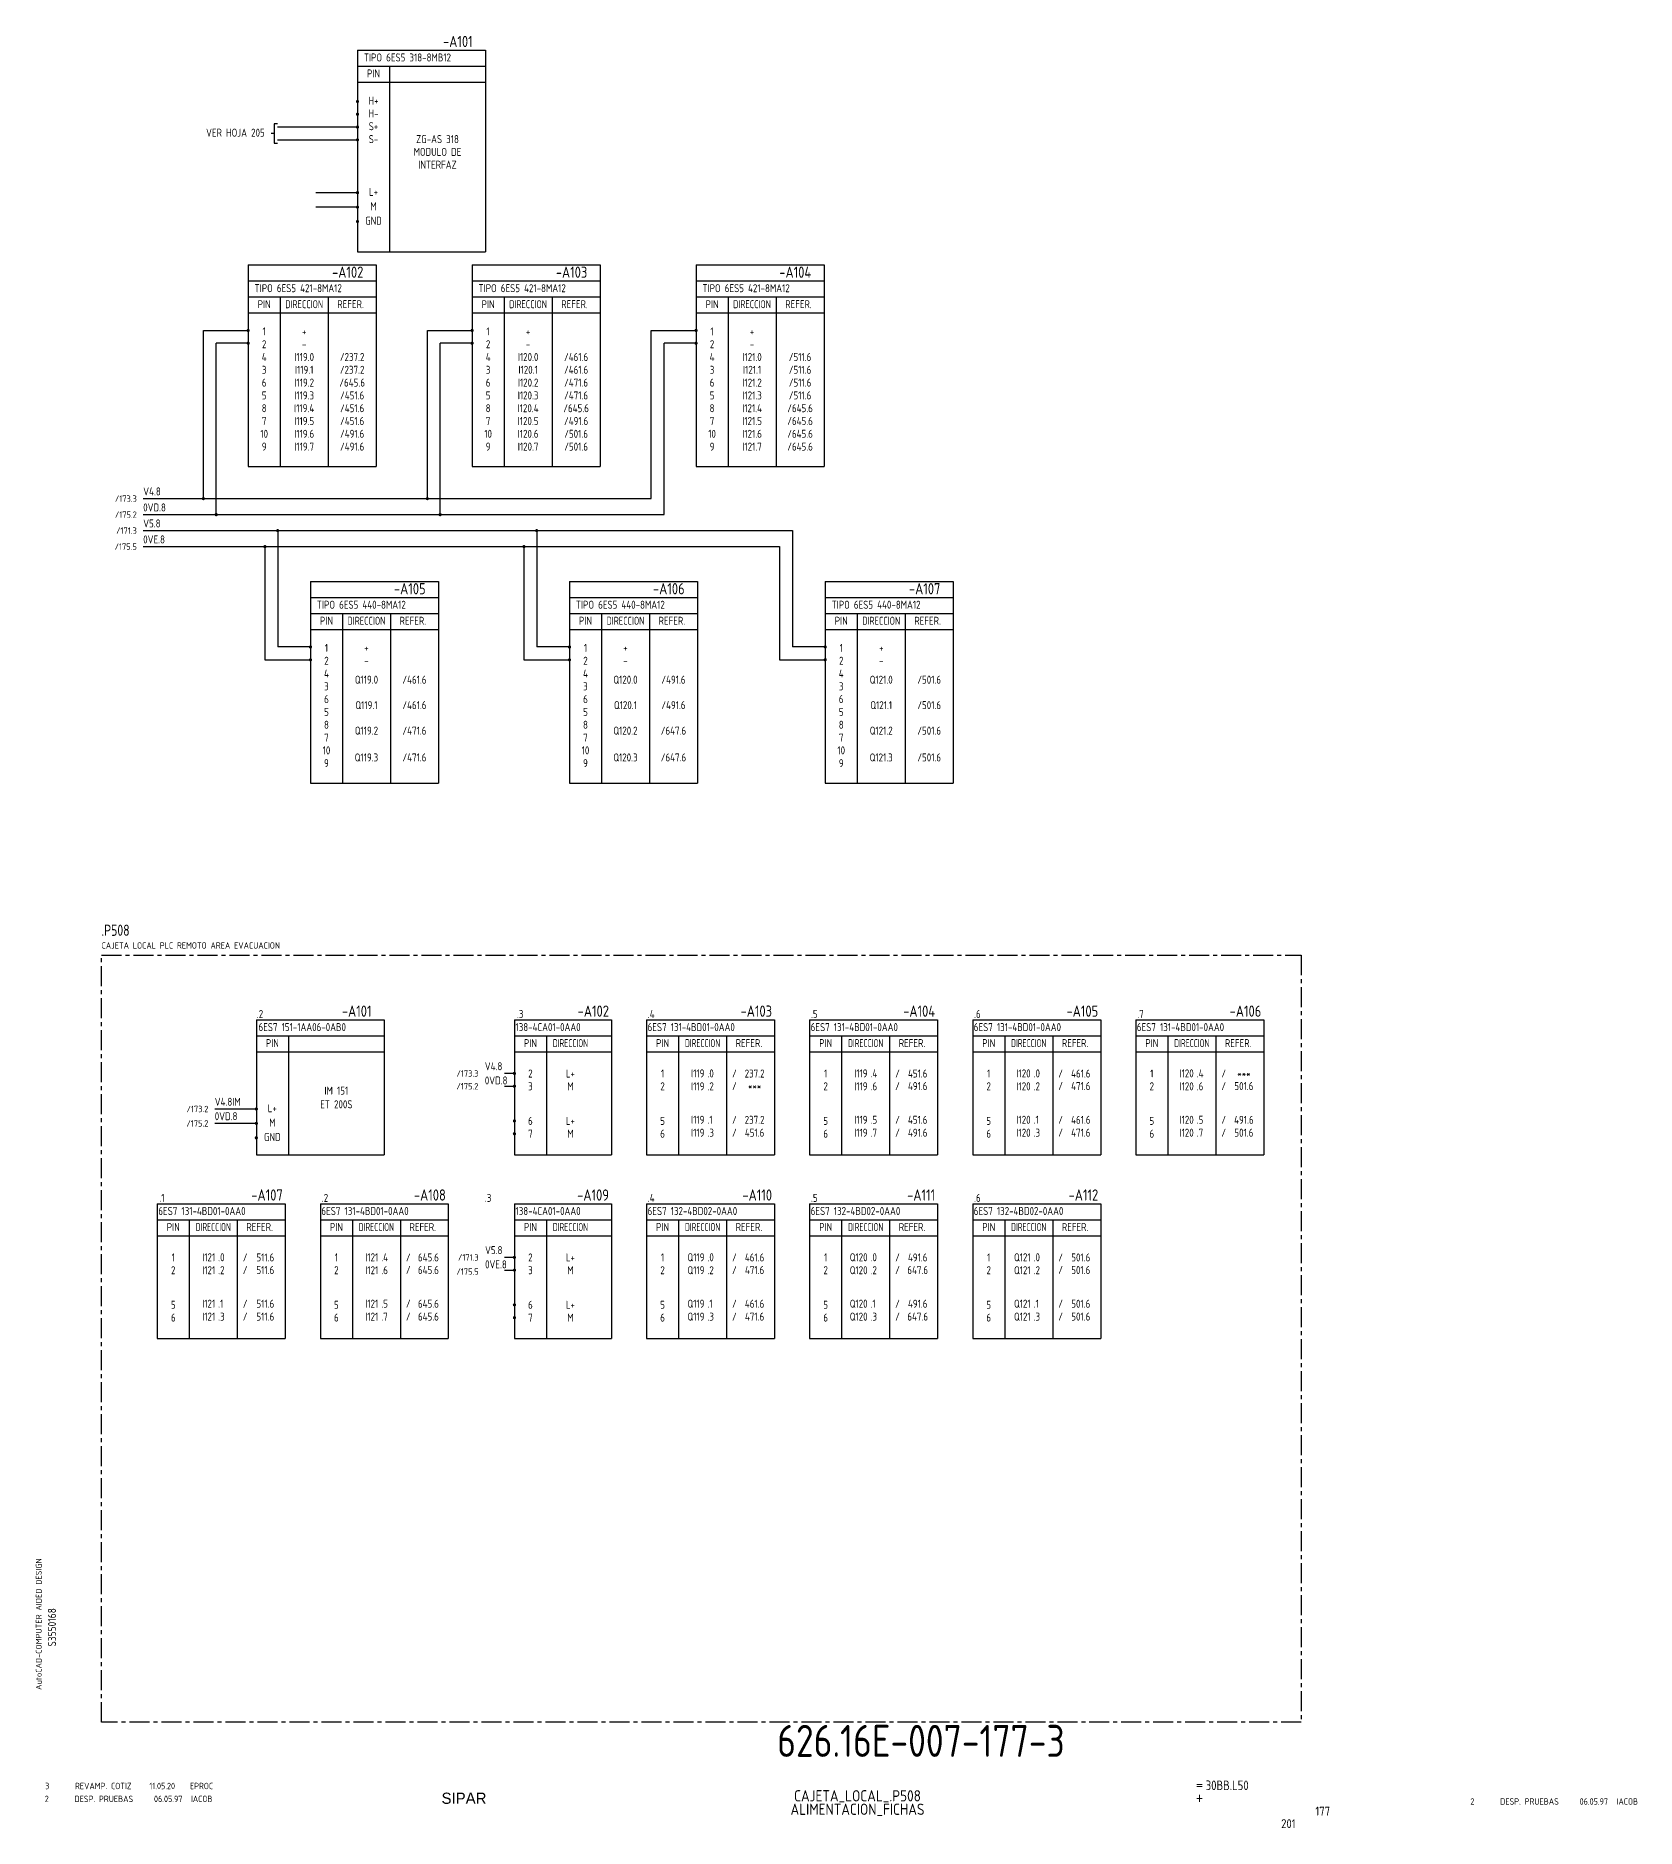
# Model space of a CAD drawing. Extents: x 10 to 1129, y 6 to 566.
# Drawn here: x 629 to 1129, y 6 to 566 of the extents above; entities that cross this region are included whole.
import ezdxf
from ezdxf.enums import TextEntityAlignment as Align

# ---------------------------------------------------------------- set-up
doc = ezdxf.new("R2010")
doc.units = 0
doc.header["$LTSCALE"] = 5
doc.header["$MEASUREMENT"] = 0
doc.linetypes.add('CENTER', pattern=[2, 1.25, -0.25, 0.25, -0.25])
doc.layers.get('0').update_dxf_attribs({"linetype": 'CONTINUOUS'})
doc.layers.add('CART', color=7, linetype='CONTINUOUS')
doc.styles.add('DIN', font='DIN.shx', dxfattribs={"width": 0.85})
doc.styles.add('ISO', font='DIN', dxfattribs={"width": 0.8})
doc.styles.add('N', font='ROMANS', dxfattribs={"width": 0.85, "height": 3})
doc.styles.add('X', font='UNIV.SHX', dxfattribs={"height": 3.5})

# ---------------------------------------------------------------- blocks, each defined once
blk = doc.blocks.new('BOX')
at = {"color": 3, "style": 'ISO', "width": 0.8}
blk.add_attdef('BOX', (0, 6), '', height=3.5, dxfattribs=at)
at = {"color": 7, "style": 'ISO', "width": 0.8}
blk.add_attdef('DESC', (0, 2), '', height=2, dxfattribs=at)
blk = doc.blocks.new('REV2')
at = {"color": 3, "style": 'DIN'}
for s, width, p in [('2', 0.9, (12.45, 13.79)), ('DESP. PRUEBAS', 0.8, (21.76, 13.79)), ('06.05.97', 0.9, (46.59, 13.79)), ('IACOB', 0.9, (58.16, 13.79))]:
    blk.add_text(s, height=2, dxfattribs=dict(at, width=width)).set_placement(p)

msp = doc.modelspace()

# ---------------------------------------------------------------- linework, layer by layer
at = {"color": 3}
for p, q in [((729.74, 561.14), (769.74, 561.14)), ((729.74, 561.14), (729.74, 498.14)), ((769.74, 561.14), (769.74, 498.14)), ((729.74, 556.14), (769.74, 556.14)), ((739.74, 556.14), (739.74, 498.14)), ((729.74, 551.14), (769.74, 551.14)), ((695.57, 494.05), (735.57, 494.05)), ((695.57, 494.05), (695.57, 431.05)), ((729.74, 498.14), (769.74, 498.14)), ((735.57, 494.05), (735.57, 431.05)), ((765.57, 494.05), (805.57, 494.05)), ((765.57, 494.05), (765.57, 431.05)), ((805.57, 494.05), (805.57, 431.05)), ((835.57, 494.05), (875.57, 494.05)), ((835.57, 494.05), (835.57, 431.05)), ((875.57, 494.05), (875.57, 431.05)), ((695.57, 489.05), (735.57, 489.05)), ((765.57, 489.05), (805.57, 489.05)), ((835.57, 489.05), (875.57, 489.05)), ((695.57, 484.05), (735.57, 484.05)), ((705.57, 484.05), (705.57, 431.05)), ((720.57, 484.05), (720.57, 431.05)), ((765.57, 484.05), (805.57, 484.05)), ((775.57, 484.05), (775.57, 431.05)), ((790.57, 484.05), (790.57, 431.05)), ((835.57, 484.05), (875.57, 484.05)), ((845.57, 484.05), (845.57, 431.05)), ((860.57, 484.05), (860.57, 431.05)), ((695.57, 479.05), (735.57, 479.05)), ((765.57, 479.05), (805.57, 479.05)), ((835.57, 479.05), (875.57, 479.05)), ((695.57, 431.05), (735.57, 431.05)), ((765.57, 431.05), (805.57, 431.05)), ((835.57, 431.05), (875.57, 431.05)), ((715.04, 395.15), (715.04, 332.15)), ((715.04, 395.15), (755.04, 395.15)), ((755.04, 395.15), (755.04, 332.15)), ((796, 395.15), (796, 332.15)), ((796, 395.15), (836, 395.15)), ((836, 395.15), (836, 332.15)), ((875.94, 395.15), (875.94, 332.15)), ((875.94, 395.15), (915.94, 395.15)), ((915.94, 395.15), (915.94, 332.15)), ((715.04, 390.15), (755.04, 390.15)), ((796, 390.15), (836, 390.15)), ((875.94, 390.15), (915.94, 390.15)), ((715.04, 385.15), (755.04, 385.15)), ((725.04, 385.15), (725.04, 332.15)), ((740.04, 385.15), (740.04, 332.15)), ((796, 385.15), (836, 385.15)), ((806, 385.15), (806, 332.15)), ((821, 385.15), (821, 332.15)), ((875.94, 385.15), (915.94, 385.15)), ((885.94, 385.15), (885.94, 332.15)), ((900.94, 385.15), (900.94, 332.15)), ((715.04, 380.15), (755.04, 380.15)), ((796, 380.15), (836, 380.15)), ((875.94, 380.15), (915.94, 380.15)), ((715.04, 332.15), (755.04, 332.15)), ((796, 332.15), (836, 332.15)), ((875.94, 332.15), (915.94, 332.15)), ((698.12, 258.18), (698.12, 216.05)), ((698.12, 258.18), (738.12, 258.18)), ((738.12, 258.18), (738.12, 216.05)), ((778.79, 258.18), (778.79, 216.05)), ((778.79, 258.18), (809.11, 258.18)), ((809.11, 258.18), (809.11, 216.05)), ((820.09, 258.18), (820.09, 216.05)), ((820.09, 258.18), (860.09, 258.18)), ((860.09, 258.18), (860.09, 216.05)), ((871.07, 258.18), (871.07, 216.05)), ((871.07, 258.18), (911.07, 258.18)), ((911.07, 258.18), (911.07, 216.05)), ((922.04, 258.18), (922.04, 216.05)), ((922.04, 258.18), (962.04, 258.18)), ((962.04, 258.18), (962.04, 216.05)), ((973.02, 258.18), (973.02, 216.05)), ((973.02, 258.18), (1013.02, 258.18)), ((1013.02, 258.18), (1013.02, 216.05)), ((698.12, 253.18), (738.12, 253.18)), ((708.12, 253.18), (708.12, 216.05)), ((778.79, 253.18), (809.11, 253.18)), ((788.79, 253.18), (788.79, 216.05)), ((820.09, 253.18), (860.09, 253.18)), ((830.09, 253.18), (830.09, 216.05)), ((845.09, 253.18), (845.09, 216.05)), ((871.07, 253.18), (911.07, 253.18)), ((881.07, 253.18), (881.07, 216.05)), ((896.07, 253.18), (896.07, 216.05)), ((922.04, 253.18), (962.04, 253.18)), ((932.04, 253.18), (932.04, 216.05)), ((947.04, 253.18), (947.04, 216.05)), ((973.02, 253.18), (1013.02, 253.18)), ((983.02, 253.18), (983.02, 216.05)), ((998.02, 253.18), (998.02, 216.05)), ((698.12, 248.18), (738.12, 248.18)), ((778.79, 248.18), (809.11, 248.18)), ((820.09, 248.18), (860.09, 248.18)), ((871.07, 248.18), (911.07, 248.18)), ((922.04, 248.18), (962.04, 248.18)), ((973.02, 248.18), (1013.02, 248.18)), ((698.12, 216.05), (738.12, 216.05)), ((778.79, 216.05), (809.11, 216.05)), ((820.09, 216.05), (860.09, 216.05)), ((871.07, 216.05), (911.07, 216.05)), ((922.04, 216.05), (962.04, 216.05)), ((973.02, 216.05), (1013.02, 216.05)), ((667.15, 200.72), (667.15, 158.59)), ((667.15, 200.72), (707.15, 200.72)), ((707.15, 200.72), (707.15, 158.59)), ((718.13, 200.72), (718.13, 158.59)), ((718.13, 200.72), (758.13, 200.72)), ((758.13, 200.72), (758.13, 158.59)), ((778.79, 200.72), (778.79, 158.59)), ((778.79, 200.72), (809.11, 200.72)), ((809.11, 200.72), (809.11, 158.59)), ((820.09, 200.72), (860.09, 200.72)), ((820.09, 200.72), (820.09, 158.59)), ((860.09, 200.72), (860.09, 158.59)), ((871.07, 200.72), (911.07, 200.72)), ((871.07, 200.72), (871.07, 158.59)), ((911.07, 200.72), (911.07, 158.59)), ((922.04, 200.72), (962.04, 200.72)), ((922.04, 200.72), (922.04, 158.59)), ((962.04, 200.72), (962.04, 158.59)), ((667.15, 195.72), (707.15, 195.72)), ((667.15, 190.72), (707.15, 190.72)), ((677.15, 195.72), (677.15, 158.59)), ((692.15, 195.72), (692.15, 158.59)), ((718.13, 195.72), (758.13, 195.72)), ((718.13, 190.72), (758.13, 190.72)), ((728.13, 195.72), (728.13, 158.59)), ((743.13, 195.72), (743.13, 158.59)), ((778.79, 195.72), (809.11, 195.72)), ((778.79, 190.72), (809.11, 190.72)), ((788.79, 195.72), (788.79, 158.59)), ((820.09, 195.72), (860.09, 195.72)), ((820.09, 190.72), (860.09, 190.72)), ((830.09, 195.72), (830.09, 158.59)), ((845.09, 195.72), (845.09, 158.59)), ((871.07, 195.72), (911.07, 195.72)), ((871.07, 190.72), (911.07, 190.72)), ((881.07, 195.72), (881.07, 158.59)), ((896.07, 195.72), (896.07, 158.59)), ((922.04, 195.72), (962.04, 195.72)), ((922.04, 190.72), (962.04, 190.72)), ((932.04, 195.72), (932.04, 158.59)), ((947.04, 195.72), (947.04, 158.59)), ((667.15, 158.59), (707.15, 158.59)), ((718.13, 158.59), (758.13, 158.59)), ((778.79, 158.59), (809.11, 158.59)), ((820.09, 158.59), (860.09, 158.59)), ((871.07, 158.59), (911.07, 158.59)), ((922.04, 158.59), (962.04, 158.59))]:
    msp.add_line(p, q, dxfattribs=at)
for p, q in [((703.74, 538.14), (703.74, 532.14)), ((704.74, 538.14), (703.74, 538.14)), ((703.74, 535.14), (702.74, 535.14)), ((703.74, 532.14), (704.74, 532.14)), ((729.74, 537.14), (704.74, 537.14)), ((704.74, 533.14), (729.74, 533.14)), ((729.74, 516.64), (716.74, 516.64)), ((729.74, 512.14), (716.74, 512.14)), ((681.57, 421.05), (681.57, 473.6)), ((681.57, 473.6), (695.57, 473.6)), ((751.57, 421.05), (751.57, 473.6)), ((751.57, 473.6), (765.57, 473.6)), ((821.57, 421.05), (821.57, 473.6)), ((821.57, 473.6), (835.57, 473.6)), ((685.57, 416.05), (685.57, 469.6)), ((695.57, 469.6), (685.57, 469.6)), ((755.57, 416.05), (755.57, 469.6)), ((765.57, 469.6), (755.57, 469.6)), ((825.57, 416.05), (825.57, 469.6)), ((835.57, 469.6), (825.57, 469.6)), ((662.76, 421.05), (821.57, 421.05)), ((662.76, 416.05), (825.57, 416.05)), ((662.76, 411.05), (865.69, 411.05)), ((704.79, 411.05), (704.79, 374.7)), ((785.75, 411.05), (785.75, 374.7)), ((865.69, 411.05), (865.69, 374.7)), ((662.76, 406.05), (861.69, 406.05)), ((700.79, 406.05), (700.79, 370.7)), ((781.75, 406.05), (781.75, 370.7)), ((861.69, 406.05), (861.69, 370.7)), ((700.79, 370.7), (714.79, 370.7)), ((714.79, 374.7), (704.79, 374.7)), ((781.75, 370.7), (795.75, 370.7)), ((795.75, 374.7), (785.75, 374.7)), ((861.69, 370.7), (875.69, 370.7)), ((875.69, 374.7), (865.69, 374.7)), ((778.79, 241.45), (775.67, 241.45)), ((775.67, 237.45), (778.79, 237.45)), ((698.12, 230.34), (685.12, 230.34)), ((698.12, 225.84), (685.12, 225.84)), ((778.79, 183.99), (775.67, 183.99)), ((775.67, 179.99), (778.79, 179.99))]:
    msp.add_line(p, q)
at = {"linetype": 'Continuous', "const_width": 0.5}
for points in [[(729.49, 545.14, 1), (729.99, 545.14, 1)], [(729.49, 541.14, 1), (729.99, 541.14, 1)], [(729.49, 537.14, 1), (729.99, 537.14, 1)], [(729.49, 533.14, 1), (729.99, 533.14, 1)], [(729.49, 516.64, 1), (729.99, 516.64, 1)], [(729.49, 512.14, 1), (729.99, 512.14, 1)], [(729.49, 507.64, 1), (729.99, 507.64, 1)], [(695.32, 473.6, -1), (695.82, 473.6, -1)], [(765.32, 473.6, -1), (765.82, 473.6, -1)], [(835.32, 473.6, -1), (835.82, 473.6, -1)], [(695.32, 469.6, -1), (695.82, 469.6, -1)], [(765.32, 469.6, -1), (765.82, 469.6, -1)], [(835.32, 469.6, -1), (835.82, 469.6, -1)], [(714.79, 374.7, -1), (715.29, 374.7, -1)], [(795.75, 374.7, -1), (796.25, 374.7, -1)], [(875.69, 374.7, -1), (876.19, 374.7, -1)], [(714.79, 370.7, -1), (715.29, 370.7, -1)], [(795.75, 370.7, -1), (796.25, 370.7, -1)], [(875.69, 370.7, -1), (876.19, 370.7, -1)], [(778.54, 241.45, 1), (779.04, 241.45, 1)], [(778.54, 237.45, 1), (779.04, 237.45, 1)], [(697.87, 230.34, 1), (698.37, 230.34, 1)], [(697.87, 225.84, 1), (698.37, 225.84, 1)], [(778.54, 226.61, 1), (779.04, 226.61, 1)], [(697.87, 221.34, 1), (698.37, 221.34, 1)], [(778.54, 222.61, 1), (779.04, 222.61, 1)], [(778.54, 183.99, 1), (779.04, 183.99, 1)], [(778.54, 179.99, 1), (779.04, 179.99, 1)], [(778.54, 169.15, 1), (779.04, 169.15, 1)], [(778.54, 165.15, 1), (779.04, 165.15, 1)]]:
    msp.add_lwpolyline(points, format="xyb", close=True, dxfattribs=at)
at = {"const_width": 0.5}
for points in [[(681.32, 421.05, -1), (681.82, 421.05, -1)], [(751.32, 421.05, -1), (751.82, 421.05, -1)], [(685.32, 416.05, -1), (685.82, 416.05, -1)], [(755.32, 416.05, -1), (755.82, 416.05, -1)], [(704.54, 411.05, -1), (705.04, 411.05, -1)], [(785.5, 411.05, -1), (786, 411.05, -1)], [(700.54, 406.05, -1), (701.04, 406.05, -1)], [(781.5, 406.05, -1), (782, 406.05, -1)]]:
    msp.add_lwpolyline(points, format="xyb", close=True, dxfattribs=at)
at = {"color": 3, "linetype": 'CENTER'}
msp.add_lwpolyline([(649.74, 38.73), (649.74, 278.44), (1024.74, 278.44), (1024.74, 38.73)], close=True, dxfattribs=at)

# ---------------------------------------------------------------- block references
msp.add_blockref('BOX', (649.74, 278.44)).add_auto_attribs({'BOX': '.P508', 'DESC': 'CAJETA LOCAL PLC REMOTO AREA EVACUACION'})
at = {"linetype": 'Continuous'}
msp.add_blockref('REV2', (619.53, 0), dxfattribs=at)
msp.add_blockref('REV2', (1065.14, -0.81))

# ---------------------------------------------------------------- texts
at = {"color": 3, "style": 'DIN', "width": 0.85}
for s, p in [('-A101', (765.74, 562.14)), ('-A102', (731.57, 490.05)), ('-A103', (801.57, 490.05)), ('-A104', (871.57, 490.05)), ('-A105', (751.04, 391.15)), ('-A106', (832, 391.15)), ('-A107', (911.94, 391.15)), ('-A101', (734.12, 259.18)), ('-A102', (808.34, 259.18)), ('-A103', (859.32, 259.18)), ('-A104', (910.29, 259.18)), ('-A105', (961.27, 259.18)), ('-A106', (1012.25, 259.18)), ('-A107', (706.38, 201.72)), ('-A108', (757.36, 201.72)), ('-A109', (808.34, 201.72)), ('-A110', (859.32, 201.72)), ('-A111', (910.29, 201.72)), ('-A112', (961.27, 201.72))]:
    msp.add_text(s, height=3.5, dxfattribs=at).set_placement(p, align=Align.RIGHT)
at = {"style": 'DIN', "width": 0.85}
for s, p in [('TIPO 6ES5 318-8MB12', (731.74, 557.64)), ('TIPO 6ES5 421-8MA12', (697.57, 485.55)), ('TIPO 6ES5 421-8MA12', (767.57, 485.55)), ('TIPO 6ES5 421-8MA12', (837.57, 485.55)), ('V4.8', (662.76, 422.05)), ('0VD.8', (662.76, 417.05)), ('V5.8', (662.76, 412.05)), ('0VE.8', (662.76, 407.05)), ('TIPO 6ES5 440-8MA12', (717.04, 386.65)), ('TIPO 6ES5 440-8MA12', (798, 386.65)), ('TIPO 6ES5 440-8MA12', (877.94, 386.65)), ('6ES7 151-1AA06-0AB0', (698.79, 254.68)), ('138-4CA01-0AA0', (779.12, 254.68)), ('6ES7 131-4BD01-0AA0', (820.41, 254.68)), ('6ES7 131-4BD01-0AA0', (871.39, 254.68)), ('6ES7 131-4BD01-0AA0', (922.37, 254.68)), ('6ES7 131-4BD01-0AA0', (973.35, 254.68)), ('V4.8', (769.53, 242.45)), ('.0', (839.12, 240.22)), ('.4', (890.1, 240.22)), ('.0', (941.08, 240.22)), ('.4', (992.06, 240.22)), ('0VD.8', (769.53, 238.01)), ('.2', (839.12, 236.18)), ('.6', (890.1, 236.18)), ('.2', (941.08, 236.18)), ('.6', (992.06, 236.18)), ('V4.8IM', (685.12, 231.34)), ('0VD.8', (685.12, 226.84)), ('.1', (839.12, 225.73)), ('.3', (839.12, 221.69)), ('.5', (890.1, 225.73)), ('.7', (890.1, 221.69)), ('.1', (941.08, 225.73)), ('.3', (941.08, 221.69)), ('.5', (992.06, 225.73)), ('.7', (992.06, 221.69)), ('6ES7 131-4BD01-0AA0', (667.48, 197.22)), ('6ES7 131-4BD01-0AA0', (718.45, 197.22)), ('138-4CA01-0AA0', (779.12, 197.22)), ('6ES7 132-4BD02-0AA0', (820.41, 197.22)), ('6ES7 132-4BD02-0AA0', (871.39, 197.22)), ('6ES7 132-4BD02-0AA0', (922.37, 197.22)), ('.0', (686.19, 182.76)), ('.4', (737.17, 182.76)), ('V5.8', (769.61, 184.99)), ('.0', (839.12, 182.76)), ('.0', (890.1, 182.76)), ('.0', (941.08, 182.76)), ('.2', (686.19, 178.72)), ('.6', (737.17, 178.72)), ('0VE.8', (769.61, 180.55)), ('.2', (839.12, 178.72)), ('.2', (890.1, 178.72)), ('.2', (941.08, 178.72)), ('.1', (686.19, 168.27)), ('.5', (737.17, 168.27)), ('.1', (839.12, 168.27)), ('.1', (890.1, 168.27)), ('.1', (941.08, 168.27)), ('.3', (686.19, 164.22)), ('.7', (737.17, 164.22)), ('.3', (839.12, 164.22)), ('.3', (890.1, 164.22)), ('.3', (941.08, 164.22))]:
    msp.add_text(s, height=2.5, dxfattribs=at).set_placement(p)
at = {"style": 'DIN'}
for s, width, p in [('PIN', 0.85, (734.74, 552.64)), ('H+', 0.85, (734.74, 544.14)), ('H-', 0.85, (734.74, 540.14)), ('S+', 0.85, (734.74, 536.14)), ('S-', 0.85, (734.74, 532.14)), ('ZG-AS 318', 0.85, (754.74, 532.14)), ('MODULO DE', 0.85, (754.74, 528.14)), ('INTERFAZ', 0.85, (754.74, 524.14)), ('L+', 0.85, (734.74, 515.64)), ('M', 0.85, (734.74, 511.14)), ('GND', 0.85, (734.74, 506.64)), ('PIN', 0.85, (700.57, 480.55)), ('DIRECCION', 0.8, (713.07, 480.55)), ('REFER.', 0.85, (727.57, 480.55)), ('PIN', 0.85, (770.57, 480.55)), ('DIRECCION', 0.8, (783.07, 480.55)), ('REFER.', 0.85, (797.57, 480.55)), ('PIN', 0.85, (840.57, 480.55)), ('DIRECCION', 0.8, (853.07, 480.55)), ('REFER.', 0.85, (867.57, 480.55)), ('2', 0.85, (700.57, 468.05)), ('1', 0.85, (700.57, 472.05)), ('+', 0.85, (713.07, 472.05)), ('2', 0.85, (770.57, 468.05)), ('1', 0.85, (770.57, 472.05)), ('+', 0.85, (783.07, 472.05)), ('2', 0.85, (840.57, 468.05)), ('1', 0.85, (840.57, 472.05)), ('+', 0.85, (853.07, 472.05)), ('4', 0.85, (700.57, 464.05)), ('I119.0', 0.85, (713.07, 464.05)), ('-', 0.85, (713.07, 468.05)), ('/237.2', 0.85, (728.07, 464.05)), ('4', 0.85, (770.57, 464.05)), ('I120.0', 0.85, (783.07, 464.05)), ('-', 0.85, (783.07, 468.05)), ('/461.6', 0.85, (798.07, 464.05)), ('4', 0.85, (840.57, 464.05)), ('I121.0', 0.85, (853.07, 464.05)), ('-', 0.85, (853.07, 468.05)), ('/511.6', 0.85, (868.07, 464.05)), ('3', 0.85, (700.57, 460.05)), ('I119.1', 0.85, (713.07, 460.05)), ('/237.2', 0.85, (728.07, 460.05)), ('3', 0.85, (770.57, 460.05)), ('I120.1', 0.85, (783.07, 460.05)), ('/461.6', 0.85, (798.07, 460.05)), ('3', 0.85, (840.57, 460.05)), ('I121.1', 0.85, (853.07, 460.05)), ('/511.6', 0.85, (868.07, 460.05)), ('5', 0.85, (700.57, 452.05)), ('6', 0.85, (700.57, 456.05)), ('I119.3', 0.85, (713.07, 452.05)), ('I119.2', 0.85, (713.07, 456.05)), ('/645.6', 0.85, (728.07, 456.05)), ('/451.6', 0.85, (728.07, 452.05)), ('5', 0.85, (770.57, 452.05)), ('6', 0.85, (770.57, 456.05)), ('I120.3', 0.85, (783.07, 452.05)), ('I120.2', 0.85, (783.07, 456.05)), ('/471.6', 0.85, (798.07, 456.05)), ('/471.6', 0.85, (798.07, 452.05)), ('5', 0.85, (840.57, 452.05)), ('6', 0.85, (840.57, 456.05)), ('I121.3', 0.85, (853.07, 452.05)), ('I121.2', 0.85, (853.07, 456.05)), ('/511.6', 0.85, (868.07, 456.05)), ('/511.6', 0.85, (868.07, 452.05)), ('8', 0.85, (700.57, 448.05)), ('I119.4', 0.85, (713.07, 448.05)), ('/451.6', 0.85, (728.07, 448.05)), ('8', 0.85, (770.57, 448.05)), ('I120.4', 0.85, (783.07, 448.05)), ('/645.6', 0.85, (798.07, 448.05)), ('8', 0.85, (840.57, 448.05)), ('I121.4', 0.85, (853.07, 448.05)), ('/645.6', 0.85, (868.07, 448.05)), ('10', 0.85, (700.57, 440.05)), ('7', 0.85, (700.57, 444.05)), ('I119.5', 0.85, (713.07, 444.05)), ('I119.6', 0.85, (713.07, 440.05)), ('/491.6', 0.85, (728.07, 440.06)), ('/451.6', 0.85, (728.07, 444.05)), ('10', 0.85, (770.57, 440.05)), ('7', 0.85, (770.57, 444.05)), ('I120.5', 0.85, (783.07, 444.05)), ('I120.6', 0.85, (783.07, 440.05)), ('/491.6', 0.85, (798.07, 444.05)), ('/501.6', 0.85, (798.07, 440.05)), ('10', 0.85, (840.57, 440.05)), ('7', 0.85, (840.57, 444.05)), ('I121.5', 0.85, (853.07, 444.05)), ('I121.6', 0.85, (853.07, 440.05)), ('/645.6', 0.85, (868.07, 444.05)), ('/645.6', 0.85, (868.07, 440.05)), ('9', 0.85, (700.57, 436.05)), ('I119.7', 0.85, (713.07, 436.05)), ('/491.6', 0.85, (728.07, 436.06)), ('9', 0.85, (770.57, 436.05)), ('I120.7', 0.85, (783.07, 436.05)), ('/501.6', 0.85, (798.07, 436.05)), ('9', 0.85, (840.57, 436.05)), ('I121.7', 0.85, (853.07, 436.05)), ('/645.6', 0.85, (868.07, 436.05)), ('PIN', 0.85, (720.04, 381.65)), ('DIRECCION', 0.8, (732.54, 381.65)), ('REFER.', 0.85, (747.04, 381.65)), ('PIN', 0.85, (801, 381.65)), ('DIRECCION', 0.8, (813.5, 381.65)), ('REFER.', 0.85, (828, 381.65)), ('PIN', 0.85, (880.94, 381.65)), ('DIRECCION', 0.8, (893.44, 381.65)), ('REFER.', 0.85, (907.94, 381.65)), ('1', 0.85, (720.04, 373.15)), ('1', 0.85, (801, 373.15)), ('1', 0.85, (880.94, 373.15)), ('2', 0.85, (720.04, 369.15)), ('+', 0.85, (732.54, 373.15)), ('-', 0.85, (732.54, 369.15)), ('2', 0.85, (801, 369.15)), ('+', 0.85, (813.5, 373.15)), ('-', 0.85, (813.5, 369.15)), ('2', 0.85, (880.94, 369.15)), ('+', 0.85, (893.44, 373.15)), ('-', 0.85, (893.44, 369.15)), ('4', 0.85, (720.04, 365.15)), ('Q119.0', 0.85, (732.54, 363.23)), ('/461.6', 0.85, (747.54, 363.23)), ('4', 0.85, (801, 365.15)), ('Q120.0', 0.85, (813.5, 363.23)), ('/491.6', 0.85, (828.5, 363.23)), ('4', 0.85, (880.94, 365.15)), ('Q121.0', 0.85, (893.44, 363.23)), ('/501.6', 0.85, (908.44, 363.23)), ('3', 0.85, (720.04, 361.15)), ('6', 0.85, (720.04, 357.15)), ('3', 0.85, (801, 361.15)), ('6', 0.85, (801, 357.15)), ('3', 0.85, (880.94, 361.15)), ('6', 0.85, (880.94, 357.15)), ('5', 0.85, (720.04, 353.15)), ('Q119.1', 0.85, (732.54, 355.27)), ('/461.6', 0.85, (747.54, 355.27)), ('5', 0.85, (801, 353.15)), ('Q120.1', 0.85, (813.5, 355.27)), ('/491.6', 0.85, (828.5, 355.27)), ('5', 0.85, (880.94, 353.15)), ('Q121.1', 0.85, (893.44, 355.27)), ('/501.6', 0.85, (908.44, 355.27)), ('7', 0.85, (720.04, 345.15)), ('8', 0.85, (720.04, 349.15)), ('Q119.2', 0.85, (732.54, 347.31)), ('/471.6', 0.85, (747.54, 347.31)), ('7', 0.85, (801, 345.15)), ('8', 0.85, (801, 349.15)), ('Q120.2', 0.85, (813.5, 347.31)), ('/647.6', 0.85, (828.5, 347.31)), ('7', 0.85, (880.94, 345.15)), ('8', 0.85, (880.94, 349.15)), ('Q121.2', 0.85, (893.44, 347.31)), ('/501.6', 0.85, (908.44, 347.31)), ('10', 0.85, (720.04, 341.15)), ('10', 0.85, (801, 341.15)), ('10', 0.85, (880.94, 341.15)), ('9', 0.85, (720.04, 337.15)), ('Q119.3', 0.85, (732.54, 338.94)), ('/471.6', 0.85, (747.54, 338.94)), ('9', 0.85, (801, 337.15)), ('Q120.3', 0.85, (813.5, 338.94)), ('/647.6', 0.85, (828.5, 338.94)), ('9', 0.85, (880.94, 337.15)), ('Q121.3', 0.85, (893.44, 338.94)), ('/501.6', 0.85, (908.44, 338.94)), ('.2', 0.85, (699.26, 258.78)), ('.3', 0.85, (780.58, 258.78)), ('.4', 0.85, (821.54, 258.78)), ('.5', 0.85, (872.52, 258.78)), ('.6', 0.85, (923.5, 258.78)), ('.7', 0.85, (974.47, 258.78)), ('PIN', 0.85, (703.12, 249.68)), ('PIN', 0.85, (783.79, 249.68)), ('PIN', 0.85, (825.09, 249.68)), ('REFER.', 0.85, (852.09, 249.68)), ('PIN', 0.85, (876.07, 249.68)), ('REFER.', 0.85, (903.07, 249.68)), ('PIN', 0.85, (927.04, 249.68)), ('REFER.', 0.85, (954.04, 249.68)), ('PIN', 0.85, (978.02, 249.68)), ('REFER.', 0.85, (1005.02, 249.68)), ('2', 0.85, (783.79, 240.18)), ('L+', 0.85, (796.29, 240.18)), ('1', 0.85, (825.09, 240.18)), ('/', 0.85, (847.55, 240.17)), ('237.2', 0.85, (853.86, 240.17)), ('1', 0.85, (876.07, 240.18)), ('/', 0.85, (898.53, 240.17)), ('451.6', 0.85, (904.84, 240.17)), ('1', 0.85, (927.04, 240.18)), ('/', 0.85, (949.51, 240.17)), ('461.6', 0.85, (955.82, 240.17)), ('1', 0.85, (978.02, 240.18)), ('/', 0.85, (1000.49, 240.17)), ('***', 0.85, (1006.8, 240.17)), ('IM 151', 0.85, (723.12, 234.83)), ('3', 0.85, (783.79, 236.18)), ('M', 0.85, (796.29, 236.18)), ('2', 0.85, (825.09, 236.18)), ('/', 0.85, (847.55, 236.25)), ('***', 0.85, (853.86, 236.25)), ('2', 0.85, (876.07, 236.18)), ('/', 0.85, (898.53, 236.25)), ('491.6', 0.85, (904.84, 236.25)), ('2', 0.85, (927.04, 236.18)), ('/', 0.85, (949.51, 236.25)), ('471.6', 0.85, (955.82, 236.25)), ('2', 0.85, (978.02, 236.18)), ('/', 0.85, (1000.49, 236.25)), ('501.6', 0.85, (1006.8, 236.25)), ('L+', 0.85, (703.12, 229.34)), ('ET 200S', 0.85, (723.12, 230.56)), ('M', 0.85, (703.12, 224.84)), ('6', 0.85, (783.79, 225.38)), ('L+', 0.85, (796.29, 225.38)), ('5', 0.85, (825.09, 225.38)), ('/', 0.85, (847.55, 225.71)), ('/', 0.85, (847.55, 221.69)), ('237.2', 0.85, (853.86, 225.71)), ('451.6', 0.85, (853.86, 221.69)), ('5', 0.85, (876.07, 225.38)), ('/', 0.85, (898.53, 225.71)), ('/', 0.85, (898.53, 221.69)), ('491.6', 0.85, (904.84, 221.69)), ('451.6', 0.85, (904.84, 225.71)), ('5', 0.85, (927.04, 225.38)), ('/', 0.85, (949.51, 225.71)), ('/', 0.85, (949.51, 221.69)), ('461.6', 0.85, (955.82, 225.71)), ('471.6', 0.85, (955.82, 221.69)), ('5', 0.85, (978.02, 225.38)), ('/', 0.85, (1000.49, 225.71)), ('/', 0.85, (1000.49, 221.69)), ('491.6', 0.85, (1006.8, 225.71)), ('501.6', 0.85, (1006.8, 221.69)), ('GND', 0.85, (703.12, 220.34)), ('7', 0.85, (783.79, 221.38)), ('M', 0.85, (796.29, 221.38)), ('6', 0.85, (825.09, 221.38)), ('6', 0.85, (876.07, 221.38)), ('6', 0.85, (927.04, 221.38)), ('6', 0.85, (978.02, 221.38)), ('.1', 0.85, (668.6, 201.32)), ('.2', 0.85, (719.58, 201.32)), ('.3', 0.85, (770.56, 201.32)), ('.4', 0.85, (821.54, 201.32)), ('.5', 0.85, (872.52, 201.32)), ('.6', 0.85, (923.5, 201.32)), ('PIN', 0.85, (672.15, 192.22)), ('REFER.', 0.85, (699.15, 192.22)), ('PIN', 0.85, (723.13, 192.22)), ('REFER.', 0.85, (750.13, 192.22)), ('PIN', 0.85, (783.79, 192.22)), ('PIN', 0.85, (825.09, 192.22)), ('REFER.', 0.85, (852.09, 192.22)), ('PIN', 0.85, (876.07, 192.22)), ('REFER.', 0.85, (903.07, 192.22)), ('PIN', 0.85, (927.04, 192.22)), ('REFER.', 0.85, (954.04, 192.22)), ('1', 0.85, (672.15, 182.72)), ('/', 0.85, (694.62, 182.71)), ('511.6', 0.85, (700.93, 182.71)), ('1', 0.85, (723.13, 182.72)), ('/', 0.85, (745.6, 182.71)), ('645.6', 0.85, (751.9, 182.71)), ('2', 0.85, (783.79, 182.72)), ('L+', 0.85, (796.29, 182.72)), ('1', 0.85, (825.09, 182.72)), ('/', 0.85, (847.55, 182.71)), ('461.6', 0.85, (853.86, 182.71)), ('1', 0.85, (876.07, 182.72)), ('/', 0.85, (898.53, 182.71)), ('491.6', 0.85, (904.84, 182.71)), ('1', 0.85, (927.04, 182.72)), ('/', 0.85, (949.51, 182.71)), ('501.6', 0.85, (955.82, 182.71)), ('2', 0.85, (672.15, 178.72)), ('/', 0.85, (694.62, 178.78)), ('511.6', 0.85, (700.93, 178.78)), ('2', 0.85, (723.13, 178.72)), ('/', 0.85, (745.6, 178.78)), ('645.6', 0.85, (751.9, 178.78)), ('3', 0.85, (783.79, 178.72)), ('M', 0.85, (796.29, 178.72)), ('2', 0.85, (825.09, 178.72)), ('/', 0.85, (847.55, 178.78)), ('471.6', 0.85, (853.86, 178.78)), ('2', 0.85, (876.07, 178.72)), ('/', 0.85, (898.53, 178.78)), ('647.6', 0.85, (904.84, 178.78)), ('2', 0.85, (927.04, 178.72)), ('/', 0.85, (949.51, 178.78)), ('501.6', 0.85, (955.82, 178.78)), ('5', 0.85, (672.15, 167.92)), ('/', 0.85, (694.62, 168.25)), ('511.6', 0.85, (700.93, 168.25)), ('5', 0.85, (723.13, 167.92)), ('/', 0.85, (745.6, 168.25)), ('645.6', 0.85, (751.9, 168.25)), ('6', 0.85, (783.79, 167.92)), ('L+', 0.85, (796.29, 167.92)), ('5', 0.85, (825.09, 167.92)), ('/', 0.85, (847.55, 168.25)), ('461.6', 0.85, (853.86, 168.25)), ('5', 0.85, (876.07, 167.92)), ('/', 0.85, (898.53, 168.25)), ('491.6', 0.85, (904.84, 168.25)), ('5', 0.85, (927.04, 167.92)), ('/', 0.85, (949.51, 168.25)), ('501.6', 0.85, (955.82, 168.25)), ('6', 0.85, (672.15, 163.92)), ('/', 0.85, (694.62, 164.23)), ('511.6', 0.85, (700.93, 164.23)), ('6', 0.85, (723.13, 163.92)), ('/', 0.85, (745.6, 164.23)), ('645.6', 0.85, (751.9, 164.23)), ('7', 0.85, (783.79, 163.92)), ('M', 0.85, (796.29, 163.92)), ('6', 0.85, (825.09, 163.92)), ('/', 0.85, (847.55, 164.23)), ('471.6', 0.85, (853.86, 164.23)), ('6', 0.85, (876.07, 163.92)), ('/', 0.85, (898.53, 164.23)), ('647.6', 0.85, (904.84, 164.23)), ('6', 0.85, (927.04, 163.92)), ('/', 0.85, (949.51, 164.23)), ('501.6', 0.85, (955.82, 164.23))]:
    msp.add_text(s, height=2.5, dxfattribs=dict(at, width=width)).set_placement(p, align=Align.CENTER)
at = {"style": 'DIN', "width": 0.85}
for s, height, p in [('VER HOJA 205', 2.5, (700.74, 534.14)), ('/173.3', 2, (660.76, 420.05)), ('/175.2', 2, (660.76, 415.05)), ('/171.3', 2, (660.76, 410.05)), ('/175.5', 2, (660.76, 405.05)), ('/173.3', 2, (767.53, 240.45)), ('I119', 2.5, (838.19, 240.22)), ('I119', 2.5, (889.17, 240.22)), ('I120', 2.5, (940.14, 240.22)), ('I120', 2.5, (991.12, 240.22)), ('/175.2', 2, (767.53, 236.45)), ('I119', 2.5, (838.19, 236.18)), ('I119', 2.5, (889.17, 236.18)), ('I120', 2.5, (940.14, 236.18)), ('I120', 2.5, (991.12, 236.18)), ('/173.2', 2, (683.12, 229.34)), ('/175.2', 2, (683.12, 224.84)), ('I119', 2.5, (838.19, 225.73)), ('I119', 2.5, (838.19, 221.69)), ('I119', 2.5, (889.17, 225.73)), ('I119', 2.5, (889.17, 221.69)), ('I120', 2.5, (940.14, 225.73)), ('I120', 2.5, (940.14, 221.69)), ('I120', 2.5, (991.12, 225.73)), ('I120', 2.5, (991.12, 221.69)), ('I121', 2.5, (685.25, 182.76)), ('I121', 2.5, (736.23, 182.76)), ('/171.3', 2, (767.61, 182.99)), ('Q119', 2.5, (838.19, 182.76)), ('Q120', 2.5, (889.17, 182.76)), ('Q121', 2.5, (940.14, 182.76)), ('I121', 2.5, (685.25, 178.72)), ('I121', 2.5, (736.23, 178.72)), ('/175.5', 2, (767.61, 178.55)), ('Q119', 2.5, (838.19, 178.72)), ('Q120', 2.5, (889.17, 178.72)), ('Q121', 2.5, (940.14, 178.72)), ('I121', 2.5, (685.25, 168.27)), ('I121', 2.5, (736.23, 168.27)), ('Q119', 2.5, (838.19, 168.27)), ('Q120', 2.5, (889.17, 168.27)), ('Q121', 2.5, (940.14, 168.27)), ('I121', 2.5, (685.25, 164.22)), ('I121', 2.5, (736.23, 164.22)), ('Q119', 2.5, (838.19, 164.22)), ('Q120', 2.5, (889.17, 164.22)), ('Q121', 2.5, (940.14, 164.22))]:
    msp.add_text(s, height=height, dxfattribs=at).set_placement(p, align=Align.RIGHT)
at = {"style": 'DIN', "width": 0.596129}
for p, p2 in [((790.79, 249.68), (801.79, 249.68)), ((832.09, 249.68), (843.09, 249.68)), ((883.07, 249.68), (894.07, 249.68)), ((934.04, 249.68), (945.04, 249.68)), ((985.02, 249.68), (996.02, 249.68)), ((679.15, 192.22), (690.15, 192.22)), ((730.13, 192.22), (741.13, 192.22)), ((790.79, 192.22), (801.79, 192.22)), ((832.09, 192.22), (843.09, 192.22)), ((883.07, 192.22), (894.07, 192.22)), ((934.04, 192.22), (945.04, 192.22))]:
    msp.add_text('DIRECCION', height=2.5, dxfattribs=at).set_placement(p, p2, align=Align.FIT)
at = {"color": 3, "style": 'DIN'}
for s, width, p in [('3', 0.9, (632.11, 17.82)), ('REVAMP. COTIZ', 0.8, (641.42, 17.82)), ('11.05.20', 0.9, (664.69, 17.82)), ('EPROC', 0.9, (677.37, 17.82))]:
    msp.add_text(s, height=2, dxfattribs=dict(at, width=width)).set_placement(p)
at = {"color": 2, "insert": (860.91, 37.92), "char_height": 10, "width": 121.679, "attachment_point": 1, "style": 'DIN'}
msp.add_mtext('626.16E-007-177-3', dxfattribs=at)
at = {"layer": 'CART', "color": 1, "style": 'DIN', "width": 0.9}
msp.add_text('AutoCAD-COMPUTER AIDED DESIGN', height=1.8, rotation=90, dxfattribs=at).set_placement((631, 48.84))
at = {"layer": 'CART', "color": 3, "style": 'N', "width": 0.85}
for s, p in [('=', (991.77, 17.91)), ('+', (991.77, 13.87))]:
    msp.add_text(s, height=2.5, dxfattribs=at).set_placement(p)
at = {"layer": 'CART', "color": 3, "style": 'DIN', "width": 0.9, "flags": 1}
msp.add_attdef('S3550168', text='', height=2.5, rotation=90, dxfattribs=at).set_placement((635.48, 68.38), align=Align.CENTER)
at = {"layer": 'CART', "color": 6, "style": 'X', "flags": 1}
msp.add_attdef('SIPAR', text='', height=3.5, dxfattribs=at).set_placement((763.03, 15), align=Align.MIDDLE)
at = {"layer": 'CART', "color": 2, "style": 'DIN', "width": 0.9, "flags": 1}
for tag, p in [('CAJETA_LOCAL_.P508', (886.03, 15.6)), ('ALIMENTACION_FICHAS', (886.03, 11.39))]:
    msp.add_attdef(tag, text='', height=3.5, dxfattribs=at).set_placement(p, align=Align.MIDDLE)
at = {"layer": 'CART', "color": 3, "style": 'DIN', "width": 0.85}
msp.add_attdef('30BB.L50', text='', height=3, dxfattribs=at).set_placement((994.86, 16.63), align=Align.BOTTOM_LEFT)
at = {"layer": 'CART', "color": 2, "style": 'DIN', "width": 0.9, "flags": 1}
msp.add_attdef('177', text='', height=2.8, dxfattribs=at).set_placement((1033.73, 9.56), align=Align.RIGHT)
at = {"layer": 'CART', "color": 7, "style": 'DIN', "width": 0.9, "flags": 1}
msp.add_attdef('201', (1018.46, 5.65), '', height=2.8, dxfattribs=at)

doc.saveas('drawing.dxf')
